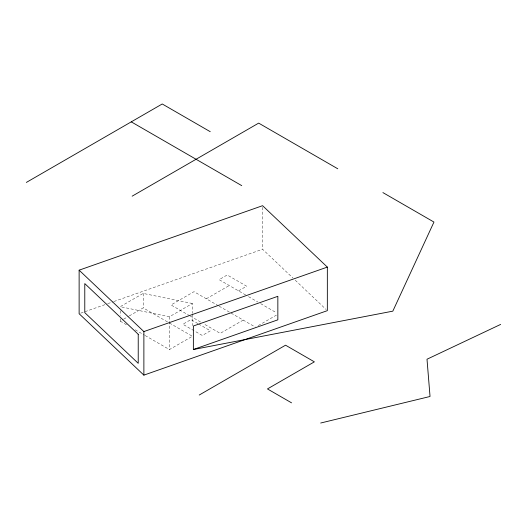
<?xml version="1.0" encoding="UTF-8"?>
<svg xmlns="http://www.w3.org/2000/svg" width="527" height="527" viewBox="0 0 527 527"><rect width="100%" height="100%" fill="white"/><g stroke="black" fill="none" stroke-linecap="round" stroke-linejoin="round"><path stroke-width="0.4" stroke-dasharray="2.63 1.98" d="M192.401 303.499L143.199 293.42L120.222 306.688L169.424 316.767L192.401 303.499L192.401 313.334M120.222 318.736L120.222 321.147L123.008 319.54M123.707 319.138L128.575 316.325M129.273 315.923L143.199 307.88L168.159 322.293M206.301 298.789L229.278 285.522M238.54 290.871L246.636 286.194L227.216 274.982L219.12 279.659L245.674 294.995M145.182 335.561L169.424 349.559L192.401 336.292L168.871 322.702M243.204 320.093L220.22 333.36L203.824 323.894M258.289 325.587L276.392 315.133M80.677 313.19L106.994 303.934M107.765 303.664L113.186 301.76M113.957 301.49L262.584 249.245L292.88 277.979M248.527 296.642L257.802 301.991M260.654 303.638L276.339 312.695M218.422 305.785L193.995 291.688L171.018 304.955L189.562 315.66M219.133 306.2L255.503 327.195M190.273 316.068L200.971 322.247M197.908 323.591L190.972 319.586L182.876 324.263L193.976 330.666M198.6 323.993L210.392 330.798L202.296 335.475L194.667 331.068M120.222 321.147L127.356 325.264M135.195 329.797L144.47 335.146M295.258 280.232L326.147 309.527M262.584 207.335L262.584 249.245M192.401 314.158L192.401 325.633M169.424 316.767L169.424 349.559M143.199 293.42L143.199 307.88M120.222 310.706L120.222 315.528"/><path stroke-width="0.79" d="M26.35 182.428L162.237 103.977L210.24 131.691M132.152 196.169L258.671 123.12L337.774 168.785M199.226 395.033L285.542 345.198L314.369 361.845L267.459 388.933L291.563 402.845M500.65 324.408L427.002 359.23L430.039 396.482L320.686 423.023M79.129 270.173L262.584 205.688L327.339 267.097L327.339 310.653L143.878 375.138L79.129 313.73L79.129 270.173L143.878 331.582L143.878 375.138M143.878 331.582L327.339 267.097M193.369 349.52L277.848 319.83L277.848 296.312L193.369 326.002L193.369 349.52L392.826 311.154L433.958 222.065L382.898 192.586M131.263 121.856L241.748 185.642M138.226 334.263L84.781 283.585L84.781 312.643L138.226 363.314L138.226 334.263"/></g></svg>
